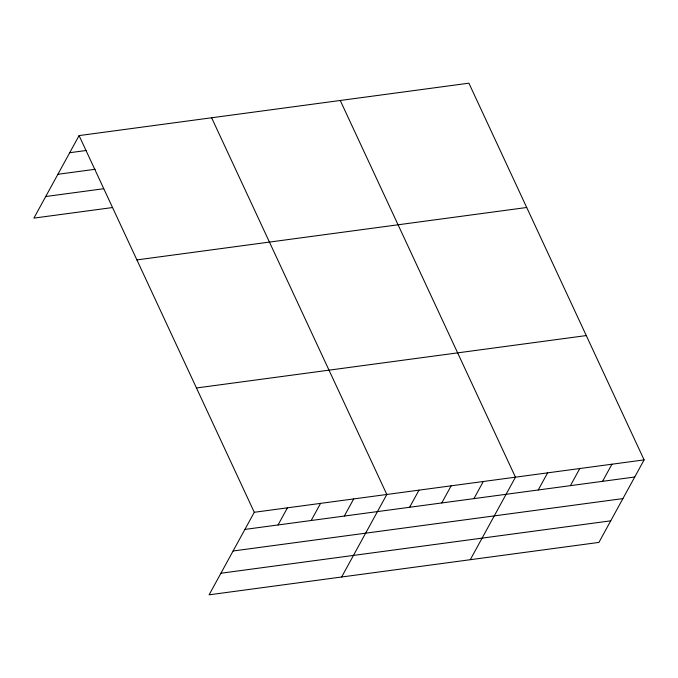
<?xml version="1.0" encoding="UTF-8"?>
<svg xmlns="http://www.w3.org/2000/svg" width="678" height="678" viewBox="0 0 678 678"><rect width="100%" height="100%" fill="white"/><g stroke="black" fill="none" stroke-linecap="round" stroke-linejoin="round"><path stroke-width="1.02" d="M79.08 135.592L254.284 512.288L209.104 594.818L598.92 542.408L644.1 459.887L468.896 83.182L79.08 135.592L33.9 218.113L112.59 207.536M278.048 524.958L287.421 507.839M311.185 520.501L320.558 503.381M344.314 516.051L353.687 498.932M341.644 576.995L386.824 494.474L211.621 117.769M409.614 507.271L418.987 490.152M441.768 502.949L451.141 485.829M473.93 498.627L483.304 481.507M470.278 559.706L515.458 477.185L340.254 100.48M538.247 489.982L547.621 472.854M570.41 485.651L579.783 468.532M602.564 481.329L611.937 464.21M69.707 152.711L86.275 150.482M57.893 174.288L95.166 169.28M45.714 196.527L103.7 188.73M136.897 259.903L526.713 207.493M196.467 387.977L586.284 335.576M254.284 512.288L644.1 459.887M244.911 529.416L634.727 477.007M233.096 550.994L622.913 498.593M220.926 573.232L610.734 520.831"/></g></svg>
